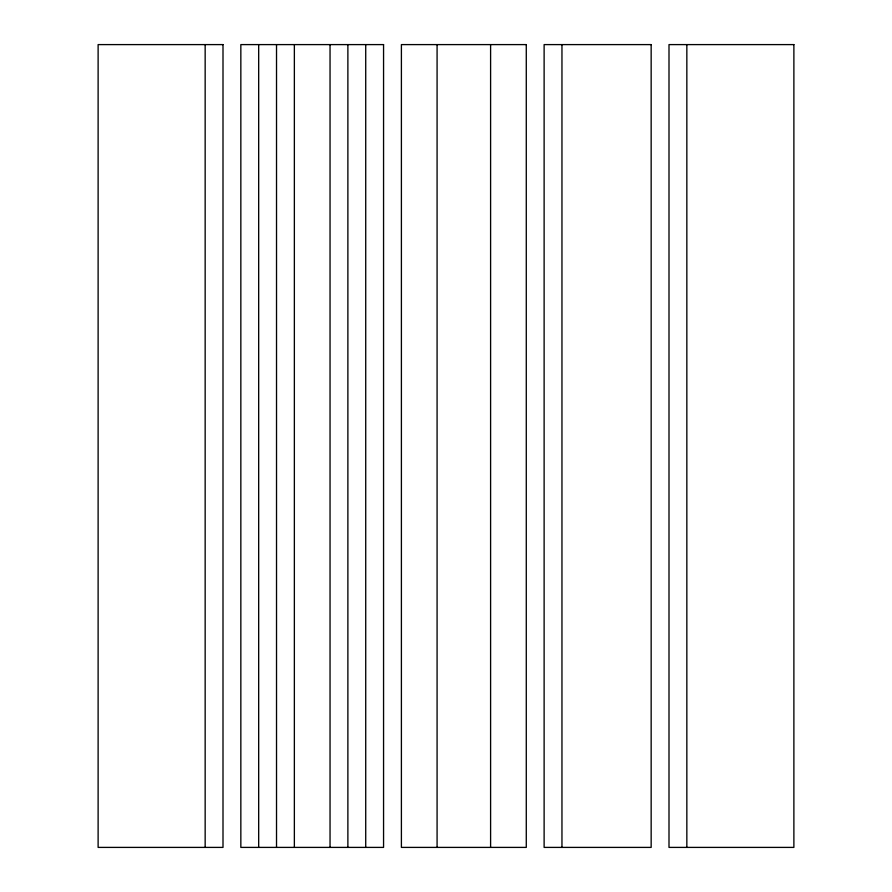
<?xml version="1.0" encoding="UTF-8"?>
<svg xmlns="http://www.w3.org/2000/svg" width="892" height="892" viewBox="0 0 892 892"><rect width="100%" height="100%" fill="white"/><g stroke="black" fill="none" stroke-linecap="round" stroke-linejoin="round"><path stroke-width="1.34" d="M686.84 44.6L686.84 847.4M561.96 44.6L561.96 847.4M490.6 44.6L490.6 847.4M437.08 44.6L437.08 847.4M365.72 44.6L365.72 847.4M347.88 44.6L347.88 847.4M330.04 44.6L330.04 847.4M294.36 44.6L294.36 847.4M276.52 44.6L276.52 847.4M258.68 44.6L258.68 847.4M205.16 44.6L205.16 847.4M223 44.6L98.12 44.6L98.12 847.4L223 847.4L223 44.6M383.56 44.6L240.84 44.6L240.84 847.4L383.56 847.4L383.56 44.6M526.28 44.6L401.4 44.6L401.4 847.4L526.28 847.4L526.28 44.6M651.16 44.6L544.12 44.6L544.12 847.4L651.16 847.4L651.16 44.6M793.88 44.6L669 44.6L669 847.4L793.88 847.4L793.88 44.6"/></g></svg>
